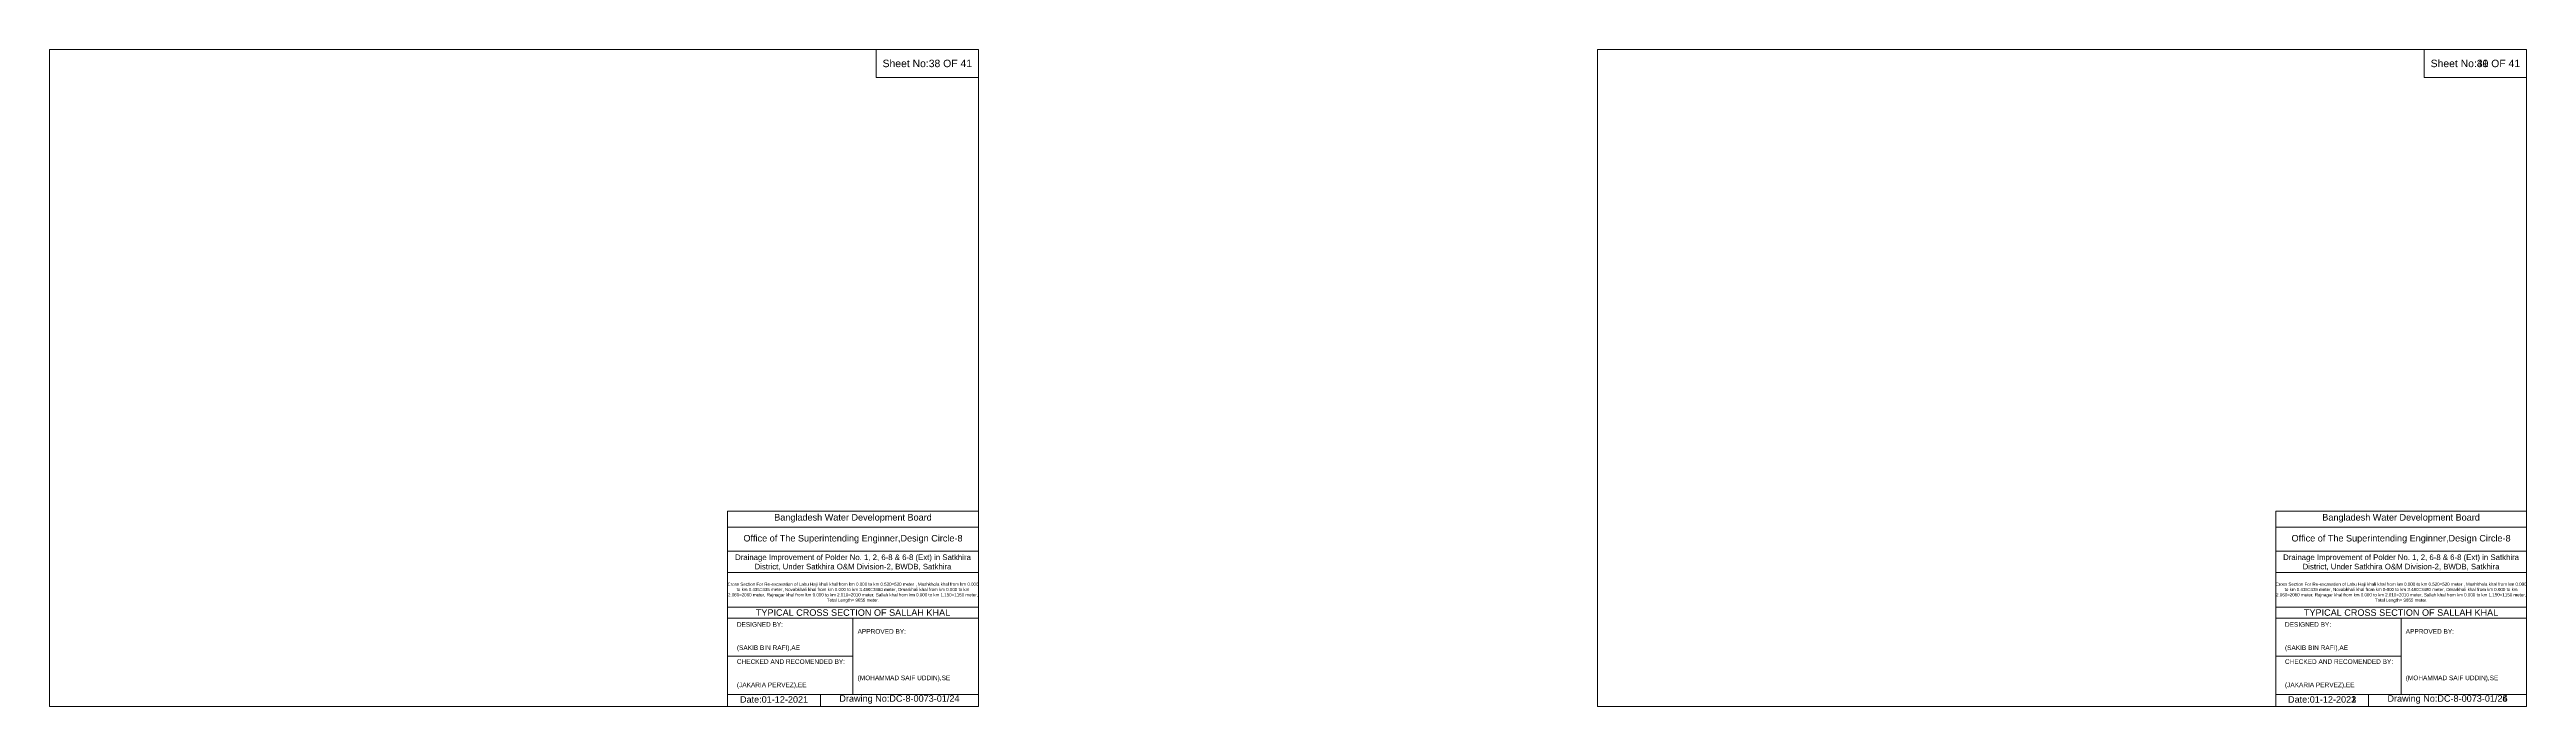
# Model space of a CAD drawing. Header units: inches. Extents: x 93000 to 486000, y -4242 to 0.
# Drawn here: x 470000 to 486000, y -4242 to 0 of the extents above; entities that cross this region are included whole.
import ezdxf

# ---------------------------------------------------------------- set-up
doc = ezdxf.new("R2010")
doc.units = ezdxf.units.IN
doc.header["$LTSCALE"] = 7
doc.header["$MEASUREMENT"] = 0
doc.layers.add('Cross section Data Border', color=7, linetype='Continuous', lineweight=9)
doc.styles.get("Standard").update_dxf_attribs({"font": 'arial.ttf'})

msp = doc.modelspace()

# ---------------------------------------------------------------- linework, layer by layer
at = {"layer": 'Cross section Data Border'}
for points in [[(470000, 0), (476000, 0), (476000, -4242), (470000, -4242)], [(475340, 0), (476000, 0), (476000, -180), (475340, -180)], [(480000, 0), (486000, 0), (486000, -4242), (480000, -4242)], [(480000, 0), (486000, 0), (486000, -4242), (480000, -4242)], [(480000, 0), (486000, 0), (486000, -4242), (480000, -4242)], [(485340, 0), (486000, 0), (486000, -180), (485340, -180)], [(485340, 0), (486000, 0), (486000, -180), (485340, -180)], [(485340, 0), (486000, 0), (486000, -180), (485340, -180)]]:
    msp.add_lwpolyline(points, close=True, dxfattribs=at)
for points in [[(474380, -4242), (474380, -2982), (476000, -2982)], [(484380, -4242), (484380, -2982), (486000, -2982)], [(484380, -4242), (484380, -2982), (486000, -2982)], [(484380, -4242), (484380, -2982), (486000, -2982)], [(474380, -3084), (476000, -3084)], [(484380, -3084), (486000, -3084)], [(484380, -3084), (486000, -3084)], [(484380, -3084), (486000, -3084)], [(474380, -3240), (476000, -3240)], [(484380, -3240), (486000, -3240)], [(484380, -3240), (486000, -3240)], [(484380, -3240), (486000, -3240)], [(474380, -3378), (476000, -3378)], [(484380, -3378), (486000, -3378)], [(484380, -3378), (486000, -3378)], [(484380, -3378), (486000, -3378)], [(474380, -3600), (476000, -3600)], [(474380, -3672), (476000, -3672)], [(475190, -3672), (475190, -4164)], [(484380, -3600), (486000, -3600)], [(484380, -3600), (486000, -3600)], [(484380, -3600), (486000, -3600)], [(484380, -3672), (486000, -3672)], [(484380, -3672), (486000, -3672)], [(484380, -3672), (486000, -3672)], [(485190, -3672), (485190, -4164)], [(485190, -3672), (485190, -4164)], [(485190, -3672), (485190, -4164)], [(474380, -3918), (475190, -3918)], [(484380, -3918), (485190, -3918)], [(484380, -3918), (485190, -3918)], [(484380, -3918), (485190, -3918)], [(474380, -4164), (476000, -4164)], [(474980, -4164), (474980, -4242)], [(484380, -4164), (486000, -4164)], [(484380, -4164), (486000, -4164)], [(484380, -4164), (486000, -4164)], [(484980, -4164), (484980, -4242)], [(484980, -4164), (484980, -4242)], [(484980, -4164), (484980, -4242)]]:
    msp.add_lwpolyline(points, dxfattribs=at)

# ---------------------------------------------------------------- texts
at = {"layer": 'Cross section Data Border', "attachment_point": 5}
for s, insert, char_height in [('Sheet No:38 OF 41', (475670, -90), 48), ('Sheet No:39 OF 41', (485670, -90), 48), ('Sheet No:40 OF 41', (485670, -90), 48), ('Sheet No:41 OF 41', (485670, -90), 48), ('Bangladesh Water Development Board', (475190, -3027), 42), ('Bangladesh Water Development Board', (485190, -3027), 42), ('Bangladesh Water Development Board', (485190, -3027), 42), ('Bangladesh Water Development Board', (485190, -3027), 42), ('Office of The Superintending Enginner,Design Circle-8', (475190, -3162), 42), ('Office of The Superintending Enginner,Design Circle-8', (485190, -3162), 42), ('Office of The Superintending Enginner,Design Circle-8', (485190, -3162), 42), ('Office of The Superintending Enginner,Design Circle-8', (485190, -3162), 42)]:
    msp.add_mtext(s, dxfattribs=dict(at, insert=insert, char_height=char_height))
at = {"layer": 'Cross section Data Border'}
for s, insert, char_height, width, attachment_point in [('Drainage Improvement of Polder No. 1, 2, 6-8 & 6-8 (Ext) in Satkhira District, Under Satkhira O&M Division-2, BWDB, Satkhira', (475190, -3312), 36, 1680, 5), ('Drainage Improvement of Polder No. 1, 2, 6-8 & 6-8 (Ext) in Satkhira District, Under Satkhira O&M Division-2, BWDB, Satkhira', (485190, -3312), 36, 1680, 5), ('Drainage Improvement of Polder No. 1, 2, 6-8 & 6-8 (Ext) in Satkhira District, Under Satkhira O&M Division-2, BWDB, Satkhira', (485190, -3312), 36, 1680, 5), ('Drainage Improvement of Polder No. 1, 2, 6-8 & 6-8 (Ext) in Satkhira District, Under Satkhira O&M Division-2, BWDB, Satkhira', (485190, -3312), 36, 1680, 5), ('Cross Section For Re-excavation of Labu Haji khali khal from km 0.000 to km 0.520=520 meter , Mashkhola khal from km 0.000 to km 0.435=435 meter, Novabkhali khal from km 0.000 to km 3.480=3480 meter, Omarkhali khal from km 0.000 to km 2.060=2060 meter, Rajnagar khal from km 0.000 to km 2.010=2010 meter, Sallah khal from km 0.000 to km 1.150=1150 meter, Total Length= 9655 meter. ', (475190, -3507), 20.561, 1620, 5), ('Cross Section For Re-excavation of Labu Haji khali khal from km 0.000 to km 0.520=520 meter , Mashkhola khal from km 0.000 to km 0.435=435 meter, Novabkhali khal from km 0.000 to km 3.480=3480 meter, Omarkhali khal from km 0.000 to km 2.060=2060 meter, Rajnagar khal from km 0.000 to km 2.010=2010 meter, Sallah khal from km 0.000 to km 1.150=1150 meter, Total Length= 9655 meter. ', (485190, -3507), 20.561, 1620, 5), ('Cross Section For Re-excavation of Labu Haji khali khal from km 0.000 to km 0.520=520 meter , Mashkhola khal from km 0.000 to km 0.435=435 meter, Novabkhali khal from km 0.000 to km 3.480=3480 meter, Omarkhali khal from km 0.000 to km 2.060=2060 meter, Rajnagar khal from km 0.000 to km 2.010=2010 meter, Sallah khal from km 0.000 to km 1.150=1150 meter, Total Length= 9655 meter. ', (485190, -3507), 20.561, 1620, 5), ('Cross Section For Re-excavation of Labu Haji khali khal from km 0.000 to km 0.520=520 meter , Mashkhola khal from km 0.000 to km 0.435=435 meter, Novabkhali khal from km 0.000 to km 3.480=3480 meter, Omarkhali khal from km 0.000 to km 2.060=2060 meter, Rajnagar khal from km 0.000 to km 2.010=2010 meter, Sallah khal from km 0.000 to km 1.150=1150 meter, Total Length= 9655 meter. ', (485190, -3507), 20.561, 1620, 5), ('TYPICAL CROSS SECTION OF SALLAH KHAL', (475190, -3636), 42, 1680, 5), ('TYPICAL CROSS SECTION OF SALLAH KHAL', (485190, -3636), 42, 1680, 5), ('DETAILS', (485190, -3636), 42, 1680, 5), ('DETAILS', (485190, -3636), 42, 1680, 5), ('DESIGNED BY:^J^J^J(SAKIB BIN RAFI),AE', (474440, -3792), 30, 840, 4), ('APPROVED BY:^J^J^J^J^J^J(MOHAMMAD SAIF UDDIN),SE', (475220, -3912), 30, 840, 4), ('DESIGNED BY:^J^J^J(SAKIB BIN RAFI),AE', (484440, -3792), 30, 840, 4), ('DESIGNED BY:^J^J^J(SAKIB BIN RAFI),AE', (484440, -3792), 30, 840, 4), ('DESIGNED BY:^J^J^J(SAKIB BIN RAFI),AE', (484440, -3792), 30, 840, 4), ('APPROVED BY:^J^J^J^J^J^J(MOHAMMAD SAIF UDDIN),SE', (485220, -3912), 30, 840, 4), ('APPROVED BY:^J^J^J^J^J^J(MOHAMMAD SAIF UDDIN),SE', (485220, -3912), 30, 840, 4), ('APPROVED BY:^J^J^J^J^J^J(MOHAMMAD SAIF UDDIN),SE', (485220, -3912), 30, 840, 4), ('CHECKED AND RECOMENDED BY:^J^J^J(JAKARIA PERVEZ),EE', (474440, -4032), 30, 840, 4), ('CHECKED AND RECOMENDED BY:^J^J^J(JAKARIA PERVEZ),EE', (484440, -4032), 30, 840, 4), ('CHECKED AND RECOMENDED BY:^J^J^J(JAKARIA PERVEZ),EE', (484440, -4032), 30, 840, 4), ('CHECKED AND RECOMENDED BY:^J^J^J(JAKARIA PERVEZ),EE', (484440, -4032), 30, 840, 4), ('Date:01-12-2021', (474680, -4197), 42, 840, 5), ('Drawing No:DC-8-0073-01/24', (475490, -4197), 42, 1320, 5), ('Date:01-12-2021', (484680, -4197), 42, 840, 5), ('Date:01-12-2022', (484680, -4197), 42, 840, 5), ('Date:01-12-2023', (484680, -4197), 42, 840, 5), ('Drawing No:DC-8-0073-01/24', (485490, -4197), 42, 1320, 5), ('Drawing No:DC-8-0073-01/25', (485490, -4197), 42, 1320, 5), ('Drawing No:DC-8-0073-01/26', (485490, -4197), 42, 1320, 5)]:
    msp.add_mtext(s, dxfattribs=dict(at, insert=insert, char_height=char_height, width=width, attachment_point=attachment_point))

doc.saveas('drawing.dxf')
